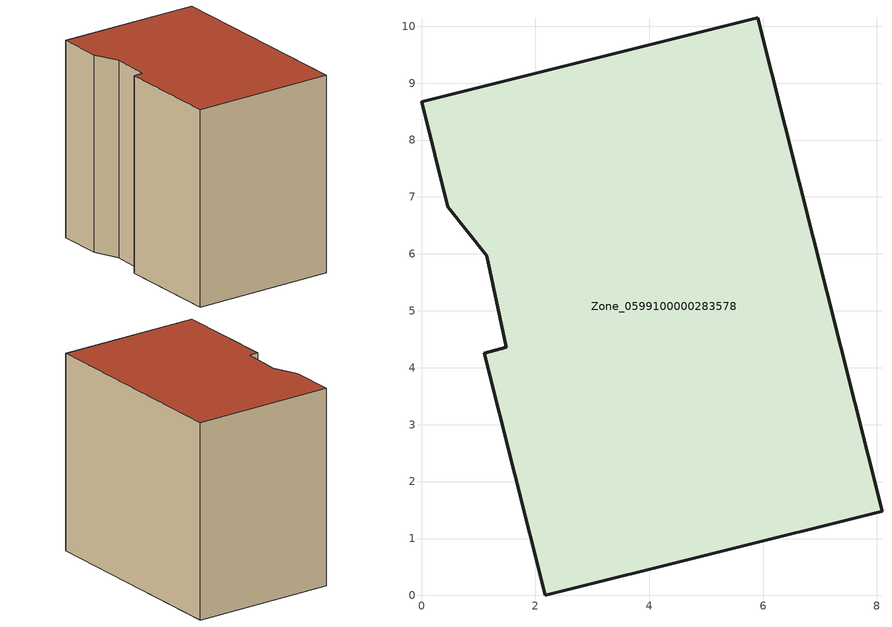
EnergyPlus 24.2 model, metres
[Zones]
Zone_0599100000283578
 floor ground (C_G): 1.1,4.26 1.49,4.36 1.15,5.97 0.46,6.83 0,8.67 5.91,10.15 8.09,1.48 2.17,0 z0
 wall outside (C_F): 0.46,6.83 1.15,5.97 1.49,4.36 1.1,4.26 2.17,0 8.09,1.48 5.91,10.15 0,8.67 0.46,6.83 z0:8.35
 roof outside (C_R): 1.49,4.36 1.1,4.26 2.17,0 8.09,1.48 5.91,10.15 0,8.67 0.46,6.83 1.15,5.97 z8.35
[BUILDING]
Pand.0599100000283578: North Axis=0; Terrain=City; Loads Convergence Tolerance Value=0.04; Temperature Convergence Tolerance Value=0.4; Solar Distribution=FullExterior; Maximum Number of Warmup Days=25; Minimum Number of Warmup Days=1
[Site:Location]
Rotterdam.The.Hague.AP_ZH_NLD Design_Conditions: Latitude=51.96; Longitude=4.45; Time Zone=1; Elevation=-4.5
[SITE:GROUNDTEMPERATURE:BUILDINGSURFACE]
18, 18, 18, 18, 18, 18, 18, 18, 18, 18, 18, 18
[MATERIAL] Thermal Absorptance=0.9; Solar Absorptance=0.7; Visible Absorptance=0.7
Name | Roughness | Thickness | Conductivity | Density | Specific Heat
G.TC.1965-1974 | MediumSmooth | 0.15 | 0.882353 | 540 | 1210
F.TC.1965-1974 | Rough | 0.3 | 0.697674 | 1920 | 840
R.TC.1965-1974 | MediumRough | 0.2 | 0.232558 | 1500 | 1000
[CONSTRUCTION]
C_G: G.TC.1965-1974
C_F: F.TC.1965-1974
C_R: R.TC.1965-1974
[ZONE]
Zone_0599100000283578: Type=1; Multiplier=1; Ceiling Height=Autocalculate; Volume=Autocalculate; Floor Area=autocalculate; Part of Total Floor Area=Yes
[ZONEINFILTRATION:DESIGNFLOWRATE]
Infil_Zone_0599100000283578: Zone or ZoneList or Space or SpaceList=Zone_0599100000283578; Schedule=AlwaysOn; Design Flow Rate Calculation Method=Flow/Area; Flow Rate per Floor Area=0.003; Constant Term Coefficient=1; Temperature Term Coefficient=0; Velocity Term Coefficient=0; Velocity Squared Term Coefficient=0
[HVACTEMPLATE:ZONE:IDEALLOADSAIRSYSTEM]
Zone_0599100000283578: Maximum Heating Supply Air Temperature=50; Minimum Cooling Supply Air Temperature=13; Maximum Heating Supply Air Humidity Ratio=0.0156; Minimum Cooling Supply Air Humidity Ratio=0.0077; Heating Limit=NoLimit; Cooling Limit=NoLimit; Dehumidification Control Type=ConstantSensibleHeatRatio; Cooling Sensible Heat Ratio=0.7; Dehumidification Setpoint=60; Humidification Control Type=None; Humidification Setpoint=30; Outdoor Air Method=None; Outdoor Air Flow Rate per Person=0.00944; Outdoor Air Flow Rate per Zone Floor Area=0; Outdoor Air Flow Rate per Zone=0; Demand Controlled Ventilation Type=None; Outdoor Air Economizer Type=NoEconomizer; Heat Recovery Type=None; Sensible Heat Recovery Effectiveness=0.7; Latent Heat Recovery Effectiveness=0.65
[ZONECONTROL:THERMOSTAT]
ThermostatControl_Zone_0599100000283578: Zone or ZoneList=Zone_0599100000283578; Control Type Schedule=DualSetpointControlType; Control 1=Thermostat_Zone_0599100000283578; Temperature Difference Between Cutout And Setpoint=0
[THERMOSTATSETPOINT:DUALSETPOINT]
Thermostat_Zone_0599100000283578: Heating Setpoint Temperature Schedule=HeatingSetpoint_Zone_0599100000283578; Cooling Setpoint Temperature Schedule=CoolingSetpoint_Zone_0599100000283578
[SCHEDULE:COMPACT]
HeatingSetpoint_Zone_0599100000283578: Through: 12/31, For: AllDays, Until: 24:00, 21
CoolingSetpoint_Zone_0599100000283578: Through: 12/31, For: AllDays, Until: 24:00, 24
DualSetpointControlType: Through: 12/31, For: AllDays, Until: 24:00, 4
AlwaysOn: Through: 12/31, For: AllDays, Until: 24:00, 1
